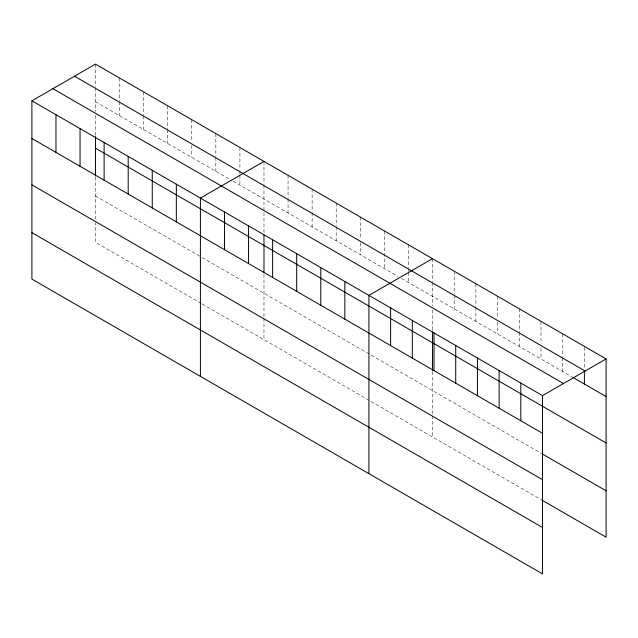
<?xml version="1.0" encoding="UTF-8"?>
<svg xmlns="http://www.w3.org/2000/svg" width="638" height="638" viewBox="0 0 638 638"><rect width="100%" height="100%" fill="white"/><g stroke="black" fill="none" stroke-linecap="round" stroke-linejoin="round"><path stroke-width="0.48" stroke-dasharray="3.19 2.39" d="M95.477 101.769L229.592 179.198M233.029 181.184L398.096 276.485M401.541 278.471L571.879 376.819M95.477 195.978L201.225 257.034M202.079 257.529L540.992 453.195M201.225 303.433L95.477 242.384L95.477 223.045M202.079 303.927L540.992 499.602M584.4 347.375L584.4 368.19M562.7 333.857L562.7 356.65M562.7 357.639L562.7 371.515M540.992 321.329L540.992 344.121M540.992 348.085L540.992 358.987M519.292 308.8L519.292 331.593M519.292 332.581L519.292 346.458M497.592 296.263L497.592 318.075M497.592 322.038L497.592 333.929M475.892 283.735L475.892 306.535M475.892 307.524L475.892 321.4M454.192 271.206L454.192 294.006M454.192 294.995L454.192 308.872M432.484 258.677L432.484 281.478M432.484 282.467L432.484 306.009M432.484 309.877L432.484 330.173M432.484 371.627L432.484 413.751M432.484 415.689L432.484 436.95M408.416 244.785L408.416 267.577M408.416 268.566L408.416 271.541M408.416 272.53L408.416 282.443M384.347 230.884L384.347 268.542M360.271 216.984L360.271 238.787M360.271 242.751L360.271 254.65M336.202 203.083L336.202 225.884M336.202 226.873L336.202 240.749M312.126 189.191L312.126 211.983M312.126 212.972L312.126 226.849M288.057 175.291L288.057 198.091M288.057 199.08L288.057 212.956M263.98 161.39L263.98 184.191M263.98 185.179L263.98 211.625M263.98 212.59L263.98 233.859M263.98 274.34L263.98 316.464M263.98 318.402L263.98 339.671M239.912 147.498L239.912 170.29M239.912 171.279L239.912 174.254M239.912 175.251L239.912 185.156M215.835 133.597L215.835 156.39M215.835 157.387L215.835 171.263M191.767 119.697L191.767 141.5M191.767 145.472L191.767 157.363M167.69 105.804L167.69 128.597M167.69 129.586L167.69 143.462M143.622 91.904L143.622 114.696M143.622 115.693L143.622 129.57M119.545 78.003L119.545 100.804M119.545 101.793L119.545 115.669M95.477 64.111L95.477 86.904M95.477 87.892L95.477 111.435M95.477 115.303L95.477 135.607M95.477 177.053L95.477 219.177"/><path stroke-width="0.96" d="M31.9 100.812L542.523 395.616L542.523 573.889L31.9 279.085L31.9 100.812L95.477 64.111L606.1 358.915L606.1 537.188L541.829 500.08M263.98 161.39L200.404 198.099L200.404 376.372M432.484 258.677L368.916 295.386L368.916 473.659M542.523 395.616L606.1 358.915M74.494 76.217L585.118 371.029M572.717 377.297L606.1 396.573M52.882 88.698L563.506 383.51M95.477 148.175L606.1 442.979M31.9 138.478L542.523 433.282M541.829 453.682L606.1 490.789M31.9 184.876L542.523 479.68M31.9 232.687L542.523 527.49M584.4 371.164L584.4 384.044M520.823 383.087L520.823 420.753M499.123 370.558L499.123 408.224M477.423 358.03L477.423 395.696M455.715 345.501L455.715 383.167M434.015 332.972L434.015 370.638M432.484 331.146L432.484 370.63M412.315 320.443L412.315 358.109M390.615 307.915L390.615 345.573M344.839 281.486L344.839 319.152M320.77 267.585L320.77 305.251M296.694 253.693L296.694 291.351M272.625 239.792L272.625 277.458M263.98 234.824L263.98 272.346M248.549 225.892L248.549 263.558M224.48 211.999L224.48 249.657M176.335 184.199L176.335 221.864M152.259 170.306L152.259 207.964M128.19 156.406L128.19 194.064M104.114 142.505L104.114 180.171M95.477 136.572L95.477 176.056M80.045 128.605L80.045 166.271M55.969 114.712L55.969 152.37"/></g></svg>
